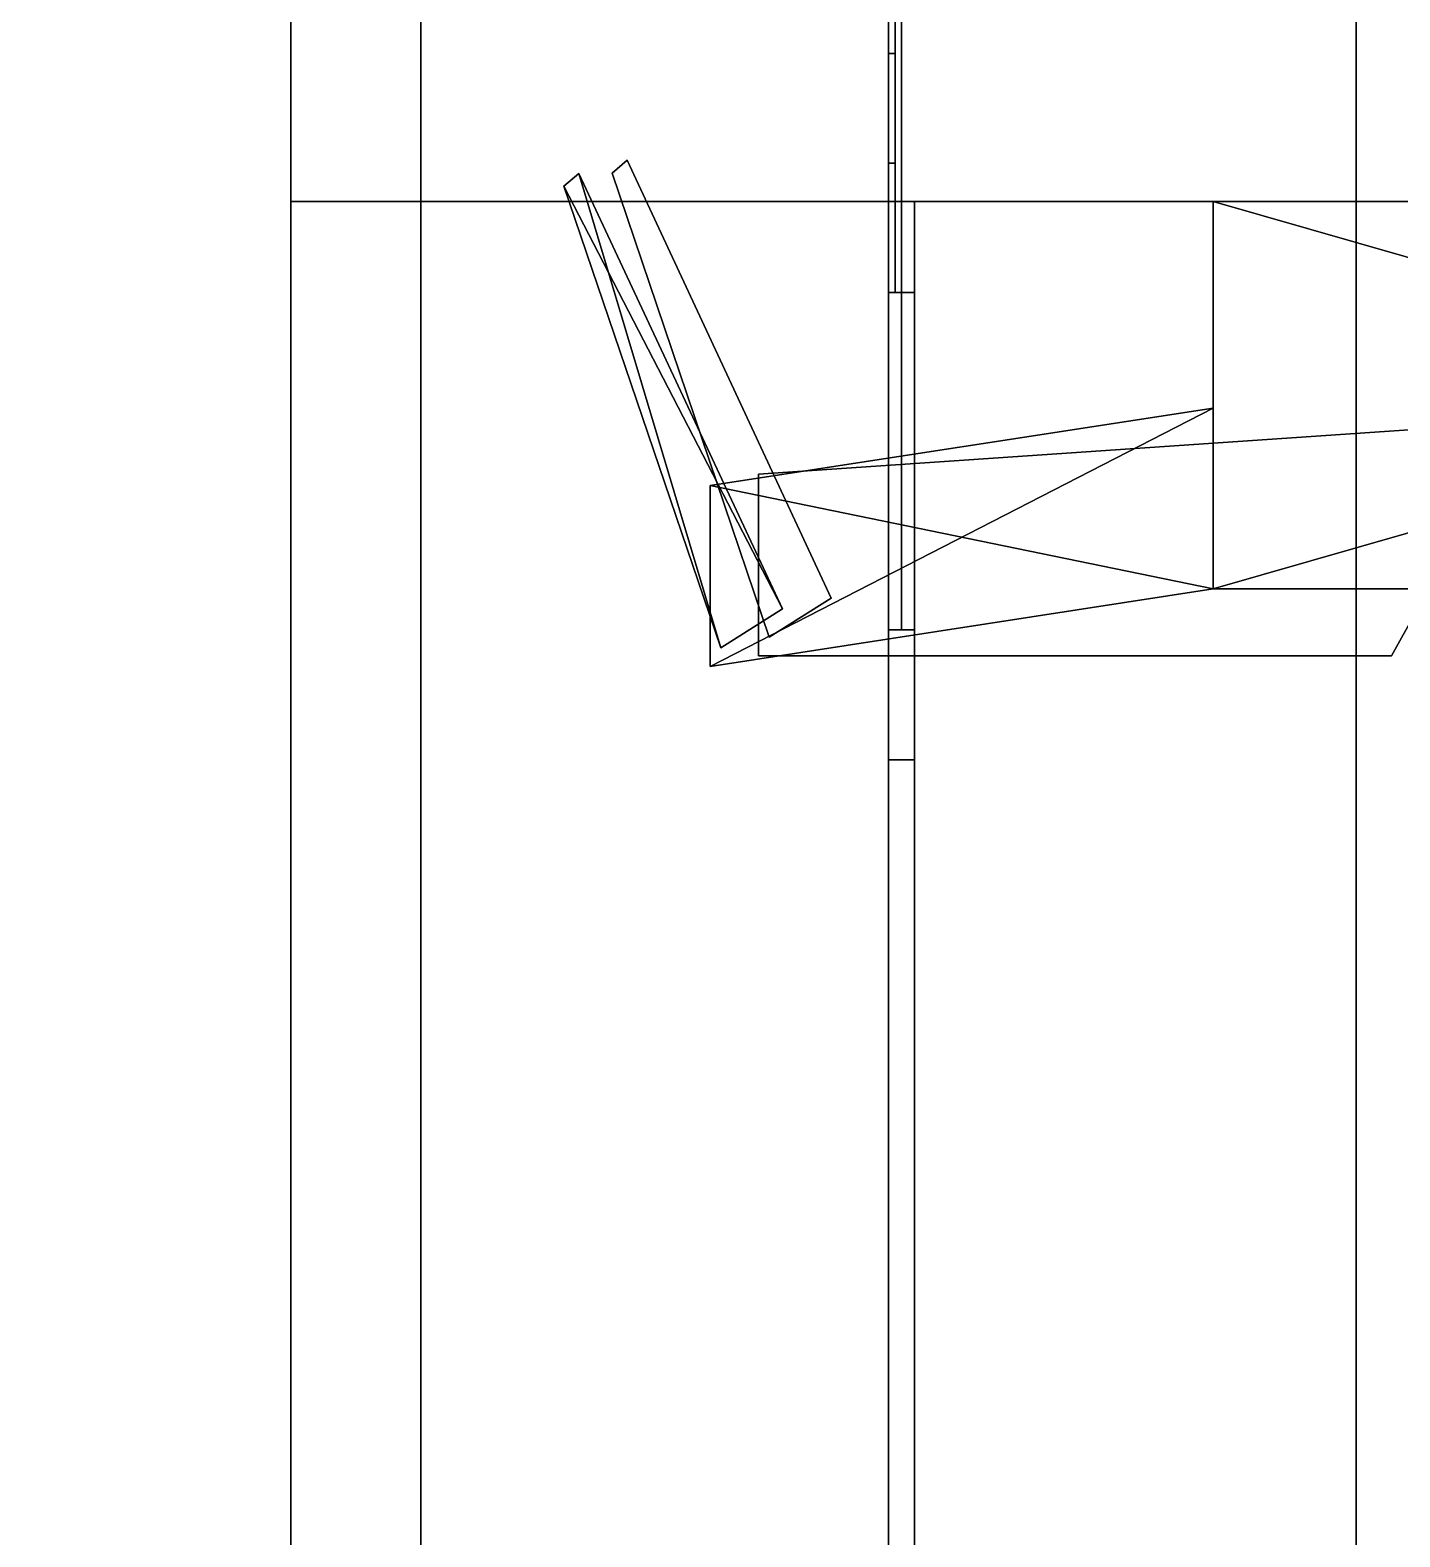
# Model space of a CAD drawing. Extents: x 0 to 4068, y -4475 to 0.
# Drawn here: x 3485 to 3537.7, y -3485.4 to -3427.4 of the extents above; entities that cross this region are included whole.
import ezdxf

# ---------------------------------------------------------------- set-up
doc = ezdxf.new("R2010")
doc.units = 0
for name, color, linetype in [('LAYER0', 7, 'CONTINUOUS'), ('LAYER100', 253, 'CONTINUOUS'), ('LAYER101', 28, 'CONTINUOUS'), ('LAYER102', 253, 'CONTINUOUS'), ('LAYER103', 253, 'CONTINUOUS'), ('LAYER104', 28, 'CONTINUOUS'), ('LAYER105', 253, 'CONTINUOUS'), ('LAYER106', 253, 'CONTINUOUS'), ('LAYER197', 7, 'CONTINUOUS'), ('LAYER199', 7, 'CONTINUOUS'), ('LAYER239', 7, 'CONTINUOUS'), ('LAYER257', 253, 'CONTINUOUS'), ('LAYER258', 28, 'CONTINUOUS'), ('LAYER259', 253, 'CONTINUOUS'), ('LAYER260', 253, 'CONTINUOUS'), ('LAYER261', 28, 'CONTINUOUS'), ('LAYER262', 253, 'CONTINUOUS'), ('LAYER263', 253, 'CONTINUOUS'), ('LAYER359', 253, 'CONTINUOUS'), ('LAYER411', 45, 'CONTINUOUS'), ('LAYER42', 7, 'CONTINUOUS'), ('LAYER44', 7, 'CONTINUOUS'), ('LAYER46', 7, 'CONTINUOUS'), ('LAYER824', 45, 'CONTINUOUS'), ('LAYER825', 45, 'CONTINUOUS')]:
    doc.layers.add(name, color=color, linetype=linetype)

msp = doc.modelspace()

# ---------------------------------------------------------------- linework, layer by layer
at = {"layer": 'LAYER0', "invisible_edges": 1}
for points in [[(4068, 0), (0, -4475), (0, 0), (4068, 0)], [(4068, -4475, 5), (0, 0, 5), (0, -4475, 5), (4068, -4475, 5)], [(0, 0, 5), (4068, -4475, 5), (4068, 0, 5), (0, 0, 5)], [(0, -4475), (4068, 0), (4068, -4475), (0, -4475)]]:
    msp.add_3dface(points, dxfattribs=at)
at = {"layer": 'LAYER100'}
for points in [[(3507.365, -3432.906, 1801.5), (3507.943, -3432.413, 1801.5), (3515.79, -3449.275, 1801.5), (3513.41, -3450.773, 1801.5)], [(3513.41, -3450.773, 1814.5), (3515.79, -3449.275, 1814.5), (3507.943, -3432.413, 1814.5), (3507.365, -3432.906, 1814.5)], [(3515.79, -3449.275, 1801.5), (3515.79, -3449.275, 1801.5), (3507.943, -3432.413, 1801.5), (3515.79, -3449.275, 1801.5)], [(3513.41, -3450.773, 1814.5), (3513.41, -3450.773, 1814.5), (3507.365, -3432.906, 1814.5), (3513.41, -3450.773, 1814.5)], [(3507.365, -3432.906, 1814.5), (3507.365, -3432.906, 1801.5), (3513.41, -3450.773, 1801.5), (3513.41, -3450.773, 1814.5)], [(3542.365, -3442.5, 1800.5), (3542.365, -3442.5, 1800.5), (3513, -3444.5, 1800.5), (3542.365, -3442.5, 1800.5)], [(3513, -3451.5, 1800.5), (3513, -3444.5, 1800.5), (3542.365, -3442.5, 1800.5), (3537.365, -3451.5, 1800.5)], [(3537.365, -3451.5, 1815.5), (3542.365, -3442.5, 1815.5), (3513, -3444.5, 1815.5), (3513, -3451.5, 1815.5)], [(3513, -3451.5, 1815.5), (3513, -3444.5, 1815.5), (3513, -3451.5, 1815.5)], [(3537.365, -3451.5, 1815.5), (3537.365, -3451.5, 1815.5), (3513, -3451.5, 1815.5), (3537.365, -3451.5, 1815.5)], [(3513, -3451.5, 1815.5), (3513, -3451.5, 1800.5), (3537.365, -3451.5, 1800.5), (3537.365, -3451.5, 1815.5)]]:
    msp.add_3dface(points, dxfattribs=at)
at = {"layer": 'LAYER101'}
for points, invisible_edges in [([(3518.25, -3428.307, 1798.808), (3518.25, -3425.489, 1803.025), (3518.25, -3426.5, 1802.5), (3518.25, -3430, 1802.5)], 10), ([(3518.25, -3425.489, 1812.975), (3518.25, -3428.307, 1817.192), (3518.25, -3430, 1813.5), (3518.25, -3426.5, 1813.5)], 10), ([(3518.5, -3426.5, 1813.5), (3518.5, -3426.5, 1802.5), (3518.5, -3433.5, 1802.5), (3518.5, -3433.29, 1813.317)], 4), ([(3518.25, -3432.525, 1795.99), (3518.25, -3428.307, 1798.808), (3518.25, -3430, 1802.5), (3518.25, -3433.5, 1802.5)], 10), ([(3518.25, -3428.307, 1817.192), (3518.25, -3432.525, 1820.01), (3518.25, -3433.5, 1813.5), (3518.25, -3430, 1813.5)], 10), ([(3518.25, -3437.5, 1795), (3518.25, -3432.525, 1795.99), (3518.25, -3433.5, 1802.5), (3518.25, -3437.5, 1799)], 2), ([(3518.25, -3432.525, 1820.01), (3518.25, -3437.5, 1821), (3518.25, -3437.5, 1817), (3518.25, -3433.5, 1813.5)], 8), ([(3518.5, -3433.29, 1813.317), (3518.5, -3433.5, 1802.5), (3518.5, -3437.5, 1799), (3518.5, -3437.5, 1817)], 5), ([(3518.5, -3437.5, 1817), (3518.5, -3437.5, 1799), (3518.5, -3450.5, 1799), (3518.5, -3450.5, 1817)], 1), ([(3519, -3455.5, 1787), (3519, -3450.5, 1799), (3519, -3437.5, 1799), (3519, -3437.5, 1787)], 1), ([(3519, -3455.5, 1829), (3519, -3450.5, 1817), (3519, -3437.5, 1817), (3519, -3437.5, 1829)], 1), ([(3519, -3455.5, 1829), (3519, -3455.5, 1787), (3519, -3450.5, 1799), (3519, -3450.5, 1817)], 10)]:
    msp.add_3dface(points, dxfattribs=dict(at, invisible_edges=invisible_edges))
for points in [[(3518, -3437.5, 1799), (3518, -3437.5, 1787), (3518, -3437.5, 1799)], [(3518, -3437.5, 1817), (3518, -3437.5, 1829), (3518, -3437.5, 1817)], [(3519, -3450.5, 1799), (3518, -3450.5, 1799), (3518, -3437.5, 1799), (3519, -3437.5, 1799)], [(3519, -3437.5, 1799), (3518, -3437.5, 1799), (3518, -3437.5, 1787), (3519, -3437.5, 1787)], [(3519, -3437.5, 1787), (3518, -3437.5, 1787), (3518, -3455.5, 1787), (3519, -3455.5, 1787)], [(3519, -3450.5, 1817), (3518, -3450.5, 1817), (3518, -3437.5, 1817), (3519, -3437.5, 1817)], [(3519, -3437.5, 1817), (3518, -3437.5, 1817), (3518, -3437.5, 1829), (3519, -3437.5, 1829)], [(3519, -3437.5, 1829), (3518, -3437.5, 1829), (3518, -3455.5, 1829), (3519, -3455.5, 1829)], [(3518, -3455.5, 1787), (3518, -3437.5, 1787), (3518, -3437.5, 1829), (3518, -3455.5, 1829)], [(3519, -3455.5, 1787), (3519, -3437.5, 1787), (3519, -3437.5, 1787), (3519, -3455.5, 1787)], [(3519, -3455.5, 1829), (3519, -3437.5, 1829), (3519, -3437.5, 1829), (3519, -3455.5, 1829)], [(3518, -3450.5, 1799), (3518, -3450.5, 1817), (3518, -3450.5, 1799)], [(3519, -3450.5, 1799), (3518, -3450.5, 1799), (3518, -3450.5, 1817), (3519, -3450.5, 1817)], [(3519, -3455.5, 1829), (3518, -3455.5, 1829), (3519, -3455.5, 1829)], [(3518, -3455.5, 1787), (3518, -3455.5, 1829), (3519, -3455.5, 1829), (3519, -3455.5, 1787)]]:
    msp.add_3dface(points, dxfattribs=at)
at = {"layer": 'LAYER102'}
for points in [[(3513.925, -3449.692, 1802.348), (3505.5, -3433.409, 1802.348), (3506.077, -3432.918, 1802.348), (3513.925, -3449.692, 1802.348)], [(3505.5, -3433.409, 1813.652), (3511.544, -3451.182, 1813.652), (3506.077, -3432.918, 1813.652), (3505.5, -3433.409, 1813.652)], [(3506.077, -3432.918, 1813.652), (3511.544, -3451.182, 1813.652), (3513.925, -3449.692, 1813.652), (3506.077, -3432.918, 1813.652)], [(3511.544, -3451.182, 1802.348), (3505.5, -3433.409, 1802.348), (3513.925, -3449.692, 1802.348), (3511.544, -3451.182, 1802.348)], [(3511.544, -3451.182, 1802.348), (3505.5, -3433.409, 1813.652), (3505.5, -3433.409, 1802.348), (3511.544, -3451.182, 1802.348)], [(3511.544, -3451.182, 1813.652), (3505.5, -3433.409, 1813.652), (3511.544, -3451.182, 1802.348), (3511.544, -3451.182, 1813.652)], [(3582.5, -3434, 1801.217), (3530.5, -3448.922, 1801.217), (3530.5, -3434, 1801.217), (3582.5, -3434, 1801.217)], [(3582.5, -3448.922, 1801.217), (3530.5, -3448.922, 1801.217), (3582.5, -3434, 1801.217), (3582.5, -3448.922, 1801.217)], [(3530.5, -3434, 1814.783), (3582.5, -3448.922, 1814.783), (3582.5, -3434, 1814.783), (3530.5, -3434, 1814.783)], [(3530.5, -3448.922, 1814.783), (3582.5, -3448.922, 1814.783), (3530.5, -3434, 1814.783), (3530.5, -3448.922, 1814.783)], [(3530.5, -3441.958, 1801.217), (3511.135, -3451.906, 1801.217), (3511.135, -3444.942, 1801.217), (3530.5, -3441.958, 1801.217)], [(3530.5, -3448.922, 1801.217), (3511.135, -3451.906, 1801.217), (3530.5, -3441.958, 1801.217), (3530.5, -3448.922, 1801.217)], [(3511.135, -3444.942, 1814.783), (3530.5, -3448.922, 1814.783), (3530.5, -3441.958, 1814.783), (3511.135, -3444.942, 1814.783)], [(3511.135, -3451.906, 1814.783), (3530.5, -3448.922, 1814.783), (3511.135, -3444.942, 1814.783), (3511.135, -3451.906, 1814.783)], [(3530.5, -3448.922, 1801.217), (3511.135, -3451.906, 1814.783), (3511.135, -3451.906, 1801.217), (3530.5, -3448.922, 1801.217)], [(3530.5, -3448.922, 1814.783), (3511.135, -3451.906, 1814.783), (3530.5, -3448.922, 1801.217), (3530.5, -3448.922, 1814.783)], [(3582.5, -3448.922, 1801.217), (3530.5, -3448.922, 1814.783), (3530.5, -3448.922, 1801.217), (3582.5, -3448.922, 1801.217)], [(3582.5, -3448.922, 1814.783), (3530.5, -3448.922, 1814.783), (3582.5, -3448.922, 1801.217), (3582.5, -3448.922, 1814.783)]]:
    msp.add_3dface(points, dxfattribs=at)
at = {"layer": 'LAYER103'}
for points in [[(3507.365, -3432.906, 2255.5), (3507.943, -3432.413, 2255.5), (3515.79, -3449.275, 2255.5), (3513.41, -3450.773, 2255.5)], [(3513.41, -3450.773, 2268.5), (3515.79, -3449.275, 2268.5), (3507.943, -3432.413, 2268.5), (3507.365, -3432.906, 2268.5)], [(3515.79, -3449.275, 2255.5), (3515.79, -3449.275, 2255.5), (3507.943, -3432.413, 2255.5), (3515.79, -3449.275, 2255.5)], [(3513.41, -3450.773, 2268.5), (3513.41, -3450.773, 2268.5), (3507.365, -3432.906, 2268.5), (3513.41, -3450.773, 2268.5)], [(3507.365, -3432.906, 2268.5), (3507.365, -3432.906, 2255.5), (3513.41, -3450.773, 2255.5), (3513.41, -3450.773, 2268.5)], [(3542.365, -3442.5, 2254.5), (3542.365, -3442.5, 2254.5), (3513, -3444.5, 2254.5), (3542.365, -3442.5, 2254.5)], [(3513, -3451.5, 2254.5), (3513, -3444.5, 2254.5), (3542.365, -3442.5, 2254.5), (3537.365, -3451.5, 2254.5)], [(3537.365, -3451.5, 2269.5), (3542.365, -3442.5, 2269.5), (3513, -3444.5, 2269.5), (3513, -3451.5, 2269.5)], [(3513, -3451.5, 2269.5), (3513, -3444.5, 2269.5), (3513, -3451.5, 2269.5)], [(3537.365, -3451.5, 2269.5), (3537.365, -3451.5, 2269.5), (3513, -3451.5, 2269.5), (3537.365, -3451.5, 2269.5)], [(3513, -3451.5, 2269.5), (3513, -3451.5, 2254.5), (3537.365, -3451.5, 2254.5), (3537.365, -3451.5, 2269.5)]]:
    msp.add_3dface(points, dxfattribs=at)
at = {"layer": 'LAYER104'}
for points, invisible_edges in [([(3518.25, -3428.307, 2252.808), (3518.25, -3425.489, 2257.025), (3518.25, -3426.5, 2256.5), (3518.25, -3430, 2256.5)], 10), ([(3518.25, -3425.489, 2266.975), (3518.25, -3428.307, 2271.192), (3518.25, -3430, 2267.5), (3518.25, -3426.5, 2267.5)], 10), ([(3518.5, -3426.5, 2267.5), (3518.5, -3426.5, 2256.5), (3518.5, -3433.5, 2256.5), (3518.5, -3433.29, 2267.317)], 4), ([(3518.25, -3432.525, 2249.99), (3518.25, -3428.307, 2252.808), (3518.25, -3430, 2256.5), (3518.25, -3433.5, 2256.5)], 10), ([(3518.25, -3428.307, 2271.192), (3518.25, -3432.525, 2274.01), (3518.25, -3433.5, 2267.5), (3518.25, -3430, 2267.5)], 10), ([(3518.25, -3437.5, 2249), (3518.25, -3432.525, 2249.99), (3518.25, -3433.5, 2256.5), (3518.25, -3437.5, 2253)], 2), ([(3518.25, -3432.525, 2274.01), (3518.25, -3437.5, 2275), (3518.25, -3437.5, 2271), (3518.25, -3433.5, 2267.5)], 8), ([(3518.5, -3433.29, 2267.317), (3518.5, -3433.5, 2256.5), (3518.5, -3437.5, 2253), (3518.5, -3437.5, 2271)], 5), ([(3518.5, -3437.5, 2271), (3518.5, -3437.5, 2253), (3518.5, -3450.5, 2253), (3518.5, -3450.5, 2271)], 1), ([(3519, -3455.5, 2241), (3519, -3450.5, 2253), (3519, -3437.5, 2253), (3519, -3437.5, 2241)], 1), ([(3519, -3455.5, 2283), (3519, -3450.5, 2271), (3519, -3437.5, 2271), (3519, -3437.5, 2283)], 1), ([(3519, -3455.5, 2283), (3519, -3455.5, 2241), (3519, -3450.5, 2253), (3519, -3450.5, 2271)], 10)]:
    msp.add_3dface(points, dxfattribs=dict(at, invisible_edges=invisible_edges))
for points in [[(3518, -3437.5, 2253), (3518, -3437.5, 2241), (3518, -3437.5, 2253)], [(3518, -3437.5, 2271), (3518, -3437.5, 2283), (3518, -3437.5, 2271)], [(3519, -3450.5, 2253), (3518, -3450.5, 2253), (3518, -3437.5, 2253), (3519, -3437.5, 2253)], [(3519, -3437.5, 2253), (3518, -3437.5, 2253), (3518, -3437.5, 2241), (3519, -3437.5, 2241)], [(3519, -3437.5, 2241), (3518, -3437.5, 2241), (3518, -3455.5, 2241), (3519, -3455.5, 2241)], [(3519, -3450.5, 2271), (3518, -3450.5, 2271), (3518, -3437.5, 2271), (3519, -3437.5, 2271)], [(3519, -3437.5, 2271), (3518, -3437.5, 2271), (3518, -3437.5, 2283), (3519, -3437.5, 2283)], [(3519, -3437.5, 2283), (3518, -3437.5, 2283), (3518, -3455.5, 2283), (3519, -3455.5, 2283)], [(3518, -3455.5, 2241), (3518, -3437.5, 2241), (3518, -3437.5, 2283), (3518, -3455.5, 2283)], [(3519, -3455.5, 2241), (3519, -3437.5, 2241), (3519, -3437.5, 2241), (3519, -3455.5, 2241)], [(3519, -3455.5, 2283), (3519, -3437.5, 2283), (3519, -3437.5, 2283), (3519, -3455.5, 2283)], [(3518, -3450.5, 2253), (3518, -3450.5, 2271), (3518, -3450.5, 2253)], [(3519, -3450.5, 2253), (3518, -3450.5, 2253), (3518, -3450.5, 2271), (3519, -3450.5, 2271)], [(3519, -3455.5, 2283), (3518, -3455.5, 2283), (3519, -3455.5, 2283)], [(3518, -3455.5, 2241), (3518, -3455.5, 2283), (3519, -3455.5, 2283), (3519, -3455.5, 2241)]]:
    msp.add_3dface(points, dxfattribs=at)
at = {"layer": 'LAYER105'}
for points in [[(3513.925, -3449.692, 2256.348), (3505.5, -3433.409, 2256.348), (3506.077, -3432.918, 2256.348), (3513.925, -3449.692, 2256.348)], [(3505.5, -3433.409, 2267.652), (3511.544, -3451.182, 2267.652), (3506.077, -3432.918, 2267.652), (3505.5, -3433.409, 2267.652)], [(3506.077, -3432.918, 2267.652), (3511.544, -3451.182, 2267.652), (3513.925, -3449.692, 2267.652), (3506.077, -3432.918, 2267.652)], [(3511.544, -3451.182, 2256.348), (3505.5, -3433.409, 2256.348), (3513.925, -3449.692, 2256.348), (3511.544, -3451.182, 2256.348)], [(3511.544, -3451.182, 2256.348), (3505.5, -3433.409, 2267.652), (3505.5, -3433.409, 2256.348), (3511.544, -3451.182, 2256.348)], [(3511.544, -3451.182, 2267.652), (3505.5, -3433.409, 2267.652), (3511.544, -3451.182, 2256.348), (3511.544, -3451.182, 2267.652)], [(3582.5, -3434, 2255.217), (3530.5, -3448.922, 2255.217), (3530.5, -3434, 2255.217), (3582.5, -3434, 2255.217)], [(3582.5, -3448.922, 2255.217), (3530.5, -3448.922, 2255.217), (3582.5, -3434, 2255.217), (3582.5, -3448.922, 2255.217)], [(3530.5, -3434, 2268.783), (3582.5, -3448.922, 2268.783), (3582.5, -3434, 2268.783), (3530.5, -3434, 2268.783)], [(3530.5, -3448.922, 2268.783), (3582.5, -3448.922, 2268.783), (3530.5, -3434, 2268.783), (3530.5, -3448.922, 2268.783)], [(3530.5, -3441.958, 2255.217), (3511.135, -3451.906, 2255.217), (3511.135, -3444.942, 2255.217), (3530.5, -3441.958, 2255.217)], [(3530.5, -3448.922, 2255.217), (3511.135, -3451.906, 2255.217), (3530.5, -3441.958, 2255.217), (3530.5, -3448.922, 2255.217)], [(3511.135, -3444.942, 2268.783), (3530.5, -3448.922, 2268.783), (3530.5, -3441.958, 2268.783), (3511.135, -3444.942, 2268.783)], [(3511.135, -3451.906, 2268.783), (3530.5, -3448.922, 2268.783), (3511.135, -3444.942, 2268.783), (3511.135, -3451.906, 2268.783)], [(3530.5, -3448.922, 2255.217), (3511.135, -3451.906, 2268.783), (3511.135, -3451.906, 2255.217), (3530.5, -3448.922, 2255.217)], [(3530.5, -3448.922, 2268.783), (3511.135, -3451.906, 2268.783), (3530.5, -3448.922, 2255.217), (3530.5, -3448.922, 2268.783)], [(3582.5, -3448.922, 2255.217), (3530.5, -3448.922, 2268.783), (3530.5, -3448.922, 2255.217), (3582.5, -3448.922, 2255.217)], [(3582.5, -3448.922, 2268.783), (3530.5, -3448.922, 2268.783), (3582.5, -3448.922, 2255.217), (3582.5, -3448.922, 2268.783)]]:
    msp.add_3dface(points, dxfattribs=at)
at = {"layer": 'LAYER106', "invisible_edges": 1}
for points in [[(3518, -3923, 1708), (3500, -3418, 1708), (3518, -3418, 1708), (3518, -3923, 1708)], [(3500, -3418, 1708), (3518, -3923, 1708), (3500, -3923, 1708), (3500, -3418, 1708)], [(3500, -3923, 2362), (3518, -3418, 2362), (3500, -3418, 2362), (3500, -3923, 2362)], [(3518, -3418, 2362), (3500, -3923, 2362), (3518, -3923, 2362), (3518, -3418, 2362)], [(3500, -3418, 1708), (3500, -3923, 2362), (3500, -3418, 2362), (3500, -3418, 1708)], [(3500, -3923, 2362), (3500, -3418, 1708), (3500, -3923, 1708), (3500, -3923, 2362)], [(3518, -3923, 1708), (3518, -3418, 2362), (3518, -3923, 2362), (3518, -3923, 1708)], [(3518, -3418, 2362), (3518, -3923, 1708), (3518, -3418, 1708), (3518, -3418, 2362)]]:
    msp.add_3dface(points, dxfattribs=at)
at = {"layer": 'LAYER197', "invisible_edges": 1}
for points in [[(3518, -3434, 174), (3918, -4325, 174), (3918, -3434, 174), (3518, -3434, 174)], [(3918, -4325, 174), (3518, -3434, 174), (3518, -4325, 174), (3918, -4325, 174)], [(3518, -3434, 174), (3518, -4325, 156), (3518, -4325, 174), (3518, -3434, 174)], [(3518, -4325, 156), (3518, -3434, 174), (3518, -3434, 156), (3518, -4325, 156)], [(3918, -3434, 156), (3518, -3434, 174), (3918, -3434, 174), (3918, -3434, 156)], [(3518, -3434, 174), (3918, -3434, 156), (3518, -3434, 156), (3518, -3434, 174)], [(3518, -4325, 156), (3918, -3434, 156), (3918, -4325, 156), (3518, -4325, 156)], [(3918, -3434, 156), (3518, -4325, 156), (3518, -3434, 156), (3918, -3434, 156)]]:
    msp.add_3dface(points, dxfattribs=at)
at = {"layer": 'LAYER199', "invisible_edges": 1}
for points in [[(3918, -3416, 155), (3518, -3434, 155), (3518, -3416, 155), (3918, -3416, 155)], [(3518, -3434, 155), (3918, -3416, 155), (3918, -3434, 155), (3518, -3434, 155)], [(3518, -3416, 880), (3518, -3434, 155), (3518, -3434, 880), (3518, -3416, 880)], [(3518, -3434, 155), (3518, -3416, 880), (3518, -3416, 155), (3518, -3434, 155)], [(3918, -3434, 880), (3518, -3416, 880), (3518, -3434, 880), (3918, -3434, 880)], [(3518, -3416, 880), (3918, -3434, 880), (3918, -3416, 880), (3518, -3416, 880)], [(3918, -3434, 880), (3518, -3434, 155), (3918, -3434, 155), (3918, -3434, 880)], [(3518, -3434, 155), (3918, -3434, 880), (3518, -3434, 880), (3518, -3434, 155)]]:
    msp.add_3dface(points, dxfattribs=at)
at = {"layer": 'LAYER239', "invisible_edges": 1}
for points in [[(3599, -4307, 861.5), (3519, -3434, 861.5), (3599, -3434, 861.5), (3599, -4307, 861.5)], [(3519, -3434, 861.5), (3599, -4307, 861.5), (3519, -4307, 861.5), (3519, -3434, 861.5)], [(3599, -3434, 879.5), (3519, -3434, 861.5), (3519, -3434, 879.5), (3599, -3434, 879.5)], [(3519, -3434, 861.5), (3599, -3434, 879.5), (3599, -3434, 861.5), (3519, -3434, 861.5)], [(3519, -4307, 879.5), (3519, -3434, 861.5), (3519, -4307, 861.5), (3519, -4307, 879.5)], [(3519, -3434, 861.5), (3519, -4307, 879.5), (3519, -3434, 879.5), (3519, -3434, 861.5)], [(3519, -4307, 879.5), (3599, -3434, 879.5), (3519, -3434, 879.5), (3519, -4307, 879.5)], [(3599, -3434, 879.5), (3519, -4307, 879.5), (3599, -4307, 879.5), (3599, -3434, 879.5)]]:
    msp.add_3dface(points, dxfattribs=at)
at = {"layer": 'LAYER257'}
for points in [[(3507.365, -3432.906, 251.5), (3507.943, -3432.413, 251.5), (3515.79, -3449.274, 251.5), (3513.41, -3450.772, 251.5)], [(3513.41, -3450.772, 264.5), (3515.79, -3449.274, 264.5), (3507.943, -3432.413, 264.5), (3507.365, -3432.906, 264.5)], [(3515.79, -3449.274, 251.5), (3515.79, -3449.274, 251.5), (3507.943, -3432.413, 251.5), (3515.79, -3449.274, 251.5)], [(3513.41, -3450.772, 264.5), (3513.41, -3450.772, 264.5), (3507.365, -3432.906, 264.5), (3513.41, -3450.772, 264.5)], [(3507.365, -3432.906, 264.5), (3507.365, -3432.906, 251.5), (3513.41, -3450.772, 251.5), (3513.41, -3450.772, 264.5)], [(3542.365, -3442.5, 250.5), (3542.365, -3442.5, 250.5), (3513, -3444.5, 250.5), (3542.365, -3442.5, 250.5)], [(3513, -3451.5, 250.5), (3513, -3444.5, 250.5), (3542.365, -3442.5, 250.5), (3537.365, -3451.5, 250.5)], [(3537.365, -3451.5, 265.5), (3542.365, -3442.5, 265.5), (3513, -3444.5, 265.5), (3513, -3451.5, 265.5)], [(3513, -3451.5, 265.5), (3513, -3444.5, 265.5), (3513, -3451.5, 265.5)], [(3537.365, -3451.5, 265.5), (3537.365, -3451.5, 265.5), (3513, -3451.5, 265.5), (3537.365, -3451.5, 265.5)], [(3513, -3451.5, 265.5), (3513, -3451.5, 250.5), (3537.365, -3451.5, 250.5), (3537.365, -3451.5, 265.5)]]:
    msp.add_3dface(points, dxfattribs=at)
at = {"layer": 'LAYER258'}
for points, invisible_edges in [([(3518.25, -3428.308, 248.808), (3518.25, -3425.49, 253.025), (3518.25, -3426.5, 252.5), (3518.25, -3430, 252.5)], 10), ([(3518.25, -3425.49, 262.975), (3518.25, -3428.308, 267.192), (3518.25, -3430, 263.5), (3518.25, -3426.5, 263.5)], 10), ([(3518.5, -3426.5, 263.5), (3518.5, -3426.5, 252.5), (3518.5, -3433.5, 252.5), (3518.5, -3433.291, 263.317)], 4), ([(3518.25, -3432.525, 245.99), (3518.25, -3428.308, 248.808), (3518.25, -3430, 252.5), (3518.25, -3433.5, 252.5)], 10), ([(3518.25, -3428.308, 267.192), (3518.25, -3432.525, 270.01), (3518.25, -3433.5, 263.5), (3518.25, -3430, 263.5)], 10), ([(3518.25, -3437.5, 245), (3518.25, -3432.525, 245.99), (3518.25, -3433.5, 252.5), (3518.25, -3437.5, 249)], 2), ([(3518.25, -3432.525, 270.01), (3518.25, -3437.5, 271), (3518.25, -3437.5, 267), (3518.25, -3433.5, 263.5)], 8), ([(3518.5, -3433.291, 263.317), (3518.5, -3433.5, 252.5), (3518.5, -3437.5, 249), (3518.5, -3437.5, 267)], 5), ([(3518.5, -3437.5, 267), (3518.5, -3437.5, 249), (3518.5, -3450.5, 249), (3518.5, -3450.5, 267)], 1), ([(3519, -3455.5, 237), (3519, -3450.5, 249), (3519, -3437.5, 249), (3519, -3437.5, 237)], 1), ([(3519, -3455.5, 279), (3519, -3450.5, 267), (3519, -3437.5, 267), (3519, -3437.5, 279)], 1), ([(3519, -3455.5, 279), (3519, -3455.5, 237), (3519, -3450.5, 249), (3519, -3450.5, 267)], 10)]:
    msp.add_3dface(points, dxfattribs=dict(at, invisible_edges=invisible_edges))
for points in [[(3518, -3437.5, 249), (3518, -3437.5, 237), (3518, -3437.5, 249)], [(3518, -3437.5, 267), (3518, -3437.5, 279), (3518, -3437.5, 267)], [(3519, -3450.5, 249), (3518, -3450.5, 249), (3518, -3437.5, 249), (3519, -3437.5, 249)], [(3519, -3437.5, 249), (3518, -3437.5, 249), (3518, -3437.5, 237), (3519, -3437.5, 237)], [(3519, -3437.5, 237), (3518, -3437.5, 237), (3518, -3455.5, 237), (3519, -3455.5, 237)], [(3519, -3450.5, 267), (3518, -3450.5, 267), (3518, -3437.5, 267), (3519, -3437.5, 267)], [(3519, -3437.5, 267), (3518, -3437.5, 267), (3518, -3437.5, 279), (3519, -3437.5, 279)], [(3519, -3437.5, 279), (3518, -3437.5, 279), (3518, -3455.5, 279), (3519, -3455.5, 279)], [(3518, -3455.5, 237), (3518, -3437.5, 237), (3518, -3437.5, 279), (3518, -3455.5, 279)], [(3519, -3455.5, 237), (3519, -3437.5, 237), (3519, -3437.5, 237), (3519, -3455.5, 237)], [(3519, -3455.5, 279), (3519, -3437.5, 279), (3519, -3437.5, 279), (3519, -3455.5, 279)], [(3518, -3450.5, 249), (3518, -3450.5, 267), (3518, -3450.5, 249)], [(3519, -3450.5, 249), (3518, -3450.5, 249), (3518, -3450.5, 267), (3519, -3450.5, 267)], [(3519, -3455.5, 279), (3518, -3455.5, 279), (3519, -3455.5, 279)], [(3518, -3455.5, 237), (3518, -3455.5, 279), (3519, -3455.5, 279), (3519, -3455.5, 237)]]:
    msp.add_3dface(points, dxfattribs=at)
at = {"layer": 'LAYER259'}
for points in [[(3513.925, -3449.692, 252.348), (3505.5, -3433.409, 252.348), (3506.077, -3432.918, 252.348), (3513.925, -3449.692, 252.348)], [(3505.5, -3433.409, 263.652), (3511.544, -3451.182, 263.652), (3506.077, -3432.918, 263.652), (3505.5, -3433.409, 263.652)], [(3506.077, -3432.918, 263.652), (3511.544, -3451.182, 263.652), (3513.925, -3449.692, 263.652), (3506.077, -3432.918, 263.652)], [(3511.544, -3451.182, 252.348), (3505.5, -3433.409, 252.348), (3513.925, -3449.692, 252.348), (3511.544, -3451.182, 252.348)], [(3511.544, -3451.182, 252.348), (3505.5, -3433.409, 263.652), (3505.5, -3433.409, 252.348), (3511.544, -3451.182, 252.348)], [(3511.544, -3451.182, 263.652), (3505.5, -3433.409, 263.652), (3511.544, -3451.182, 252.348), (3511.544, -3451.182, 263.652)], [(3582.5, -3434, 251.217), (3530.5, -3448.921, 251.217), (3530.5, -3434, 251.217), (3582.5, -3434, 251.217)], [(3582.5, -3448.921, 251.217), (3530.5, -3448.921, 251.217), (3582.5, -3434, 251.217), (3582.5, -3448.921, 251.217)], [(3530.5, -3434, 264.783), (3582.5, -3448.921, 264.783), (3582.5, -3434, 264.783), (3530.5, -3434, 264.783)], [(3530.5, -3448.921, 264.783), (3582.5, -3448.921, 264.783), (3530.5, -3434, 264.783), (3530.5, -3448.921, 264.783)], [(3530.5, -3441.958, 251.217), (3511.135, -3451.906, 251.217), (3511.135, -3444.942, 251.217), (3530.5, -3441.958, 251.217)], [(3530.5, -3448.921, 251.217), (3511.135, -3451.906, 251.217), (3530.5, -3441.958, 251.217), (3530.5, -3448.921, 251.217)], [(3511.135, -3444.942, 264.783), (3530.5, -3448.921, 264.783), (3530.5, -3441.958, 264.783), (3511.135, -3444.942, 264.783)], [(3511.135, -3451.906, 264.783), (3530.5, -3448.921, 264.783), (3511.135, -3444.942, 264.783), (3511.135, -3451.906, 264.783)], [(3530.5, -3448.921, 251.217), (3511.135, -3451.906, 264.783), (3511.135, -3451.906, 251.217), (3530.5, -3448.921, 251.217)], [(3530.5, -3448.921, 264.783), (3511.135, -3451.906, 264.783), (3530.5, -3448.921, 251.217), (3530.5, -3448.921, 264.783)], [(3582.5, -3448.921, 251.217), (3530.5, -3448.921, 264.783), (3530.5, -3448.921, 251.217), (3582.5, -3448.921, 251.217)], [(3582.5, -3448.921, 264.783), (3530.5, -3448.921, 264.783), (3582.5, -3448.921, 251.217), (3582.5, -3448.921, 264.783)]]:
    msp.add_3dface(points, dxfattribs=at)
at = {"layer": 'LAYER260'}
for points in [[(3507.365, -3432.906, 770.5), (3507.943, -3432.413, 770.5), (3515.79, -3449.274, 770.5), (3513.41, -3450.772, 770.5)], [(3513.41, -3450.772, 783.5), (3515.79, -3449.274, 783.5), (3507.943, -3432.413, 783.5), (3507.365, -3432.906, 783.5)], [(3515.79, -3449.274, 770.5), (3515.79, -3449.274, 770.5), (3507.943, -3432.413, 770.5), (3515.79, -3449.274, 770.5)], [(3513.41, -3450.772, 783.5), (3513.41, -3450.772, 783.5), (3507.365, -3432.906, 783.5), (3513.41, -3450.772, 783.5)], [(3507.365, -3432.906, 783.5), (3507.365, -3432.906, 770.5), (3513.41, -3450.772, 770.5), (3513.41, -3450.772, 783.5)], [(3542.365, -3442.5, 769.5), (3542.365, -3442.5, 769.5), (3513, -3444.5, 769.5), (3542.365, -3442.5, 769.5)], [(3513, -3451.5, 769.5), (3513, -3444.5, 769.5), (3542.365, -3442.5, 769.5), (3537.365, -3451.5, 769.5)], [(3537.365, -3451.5, 784.5), (3542.365, -3442.5, 784.5), (3513, -3444.5, 784.5), (3513, -3451.5, 784.5)], [(3513, -3451.5, 784.5), (3513, -3444.5, 784.5), (3513, -3451.5, 784.5)], [(3537.365, -3451.5, 784.5), (3537.365, -3451.5, 784.5), (3513, -3451.5, 784.5), (3537.365, -3451.5, 784.5)], [(3513, -3451.5, 784.5), (3513, -3451.5, 769.5), (3537.365, -3451.5, 769.5), (3537.365, -3451.5, 784.5)]]:
    msp.add_3dface(points, dxfattribs=at)
at = {"layer": 'LAYER261'}
for points, invisible_edges in [([(3518.25, -3428.308, 767.808), (3518.25, -3425.49, 772.025), (3518.25, -3426.5, 771.5), (3518.25, -3430, 771.5)], 10), ([(3518.25, -3425.49, 781.975), (3518.25, -3428.308, 786.192), (3518.25, -3430, 782.5), (3518.25, -3426.5, 782.5)], 10), ([(3518.5, -3426.5, 782.5), (3518.5, -3426.5, 771.5), (3518.5, -3433.5, 771.5), (3518.5, -3433.291, 782.317)], 4), ([(3518.25, -3432.525, 764.99), (3518.25, -3428.308, 767.808), (3518.25, -3430, 771.5), (3518.25, -3433.5, 771.5)], 10), ([(3518.25, -3428.308, 786.192), (3518.25, -3432.525, 789.01), (3518.25, -3433.5, 782.5), (3518.25, -3430, 782.5)], 10), ([(3518.25, -3437.5, 764), (3518.25, -3432.525, 764.99), (3518.25, -3433.5, 771.5), (3518.25, -3437.5, 768)], 2), ([(3518.25, -3432.525, 789.01), (3518.25, -3437.5, 790), (3518.25, -3437.5, 786), (3518.25, -3433.5, 782.5)], 8), ([(3518.5, -3433.291, 782.317), (3518.5, -3433.5, 771.5), (3518.5, -3437.5, 768), (3518.5, -3437.5, 786)], 5), ([(3518.5, -3437.5, 786), (3518.5, -3437.5, 768), (3518.5, -3450.5, 768), (3518.5, -3450.5, 786)], 1), ([(3519, -3455.5, 756), (3519, -3450.5, 768), (3519, -3437.5, 768), (3519, -3437.5, 756)], 1), ([(3519, -3455.5, 798), (3519, -3450.5, 786), (3519, -3437.5, 786), (3519, -3437.5, 798)], 1), ([(3519, -3455.5, 798), (3519, -3455.5, 756), (3519, -3450.5, 768), (3519, -3450.5, 786)], 10)]:
    msp.add_3dface(points, dxfattribs=dict(at, invisible_edges=invisible_edges))
for points in [[(3518, -3437.5, 768), (3518, -3437.5, 756), (3518, -3437.5, 768)], [(3518, -3437.5, 786), (3518, -3437.5, 798), (3518, -3437.5, 786)], [(3519, -3450.5, 768), (3518, -3450.5, 768), (3518, -3437.5, 768), (3519, -3437.5, 768)], [(3519, -3437.5, 768), (3518, -3437.5, 768), (3518, -3437.5, 756), (3519, -3437.5, 756)], [(3519, -3437.5, 756), (3518, -3437.5, 756), (3518, -3455.5, 756), (3519, -3455.5, 756)], [(3519, -3450.5, 786), (3518, -3450.5, 786), (3518, -3437.5, 786), (3519, -3437.5, 786)], [(3519, -3437.5, 786), (3518, -3437.5, 786), (3518, -3437.5, 798), (3519, -3437.5, 798)], [(3519, -3437.5, 798), (3518, -3437.5, 798), (3518, -3455.5, 798), (3519, -3455.5, 798)], [(3518, -3455.5, 756), (3518, -3437.5, 756), (3518, -3437.5, 798), (3518, -3455.5, 798)], [(3519, -3455.5, 756), (3519, -3437.5, 756), (3519, -3437.5, 756), (3519, -3455.5, 756)], [(3519, -3455.5, 798), (3519, -3437.5, 798), (3519, -3437.5, 798), (3519, -3455.5, 798)], [(3518, -3450.5, 768), (3518, -3450.5, 786), (3518, -3450.5, 768)], [(3519, -3450.5, 768), (3518, -3450.5, 768), (3518, -3450.5, 786), (3519, -3450.5, 786)], [(3519, -3455.5, 798), (3518, -3455.5, 798), (3519, -3455.5, 798)], [(3518, -3455.5, 756), (3518, -3455.5, 798), (3519, -3455.5, 798), (3519, -3455.5, 756)]]:
    msp.add_3dface(points, dxfattribs=at)
at = {"layer": 'LAYER262'}
for points in [[(3513.925, -3449.692, 771.348), (3505.5, -3433.409, 771.348), (3506.077, -3432.918, 771.348), (3513.925, -3449.692, 771.348)], [(3505.5, -3433.409, 782.652), (3511.544, -3451.182, 782.652), (3506.077, -3432.918, 782.652), (3505.5, -3433.409, 782.652)], [(3506.077, -3432.918, 782.652), (3511.544, -3451.182, 782.652), (3513.925, -3449.692, 782.652), (3506.077, -3432.918, 782.652)], [(3511.544, -3451.182, 771.348), (3505.5, -3433.409, 771.348), (3513.925, -3449.692, 771.348), (3511.544, -3451.182, 771.348)], [(3511.544, -3451.182, 771.348), (3505.5, -3433.409, 782.652), (3505.5, -3433.409, 771.348), (3511.544, -3451.182, 771.348)], [(3511.544, -3451.182, 782.652), (3505.5, -3433.409, 782.652), (3511.544, -3451.182, 771.348), (3511.544, -3451.182, 782.652)], [(3582.5, -3434, 770.217), (3530.5, -3448.921, 770.217), (3530.5, -3434, 770.217), (3582.5, -3434, 770.217)], [(3582.5, -3448.921, 770.217), (3530.5, -3448.921, 770.217), (3582.5, -3434, 770.217), (3582.5, -3448.921, 770.217)], [(3530.5, -3434, 783.783), (3582.5, -3448.921, 783.783), (3582.5, -3434, 783.783), (3530.5, -3434, 783.783)], [(3530.5, -3448.921, 783.783), (3582.5, -3448.921, 783.783), (3530.5, -3434, 783.783), (3530.5, -3448.921, 783.783)], [(3530.5, -3441.958, 770.217), (3511.135, -3451.906, 770.217), (3511.135, -3444.942, 770.217), (3530.5, -3441.958, 770.217)], [(3530.5, -3448.921, 770.217), (3511.135, -3451.906, 770.217), (3530.5, -3441.958, 770.217), (3530.5, -3448.921, 770.217)], [(3511.135, -3444.942, 783.783), (3530.5, -3448.921, 783.783), (3530.5, -3441.958, 783.783), (3511.135, -3444.942, 783.783)], [(3511.135, -3451.906, 783.783), (3530.5, -3448.921, 783.783), (3511.135, -3444.942, 783.783), (3511.135, -3451.906, 783.783)], [(3530.5, -3448.921, 770.217), (3511.135, -3451.906, 783.783), (3511.135, -3451.906, 770.217), (3530.5, -3448.921, 770.217)], [(3530.5, -3448.921, 783.783), (3511.135, -3451.906, 783.783), (3530.5, -3448.921, 770.217), (3530.5, -3448.921, 783.783)], [(3582.5, -3448.921, 770.217), (3530.5, -3448.921, 783.783), (3530.5, -3448.921, 770.217), (3582.5, -3448.921, 770.217)], [(3582.5, -3448.921, 783.783), (3530.5, -3448.921, 783.783), (3582.5, -3448.921, 770.217), (3582.5, -3448.921, 783.783)]]:
    msp.add_3dface(points, dxfattribs=at)
at = {"layer": 'LAYER263', "invisible_edges": 1}
for points in [[(3518, -3923, 158), (3500, -3418, 158), (3518, -3418, 158), (3518, -3923, 158)], [(3500, -3418, 158), (3518, -3923, 158), (3500, -3923, 158), (3500, -3418, 158)], [(3500, -3923, 877), (3518, -3418, 877), (3500, -3418, 877), (3500, -3923, 877)], [(3518, -3418, 877), (3500, -3923, 877), (3518, -3923, 877), (3518, -3418, 877)], [(3500, -3418, 158), (3500, -3923, 877), (3500, -3418, 877), (3500, -3418, 158)], [(3500, -3923, 877), (3500, -3418, 158), (3500, -3923, 158), (3500, -3923, 877)], [(3518, -3923, 158), (3518, -3418, 877), (3518, -3923, 877), (3518, -3923, 158)], [(3518, -3418, 877), (3518, -3923, 158), (3518, -3418, 158), (3518, -3418, 877)]]:
    msp.add_3dface(points, dxfattribs=at)
at = {"layer": 'LAYER359', "invisible_edges": 1}
for points in [[(3518, -3925, 2365), (3536, -2861, 2365), (3536, -3925, 2365), (3518, -3925, 2365)], [(3536, -2861, 2365), (3518, -3925, 2365), (3518, -2861, 2365), (3536, -2861, 2365)], [(3518, -2861, 2425), (3536, -3925, 2425), (3536, -2861, 2425), (3518, -2861, 2425)], [(3536, -3925, 2425), (3518, -2861, 2425), (3518, -3925, 2425), (3536, -3925, 2425)], [(3518, -3925, 2365), (3518, -2861, 2425), (3518, -2861, 2365), (3518, -3925, 2365)], [(3518, -2861, 2425), (3518, -3925, 2365), (3518, -3925, 2425), (3518, -2861, 2425)], [(3536, -3925, 2425), (3536, -2861, 2365), (3536, -2861, 2425), (3536, -3925, 2425)], [(3536, -2861, 2365), (3536, -3925, 2425), (3536, -3925, 2365), (3536, -2861, 2365)]]:
    msp.add_3dface(points, dxfattribs=at)
at = {"layer": 'LAYER411', "invisible_edges": 1}
for points in [[(3495, -4325, 1705), (3918, -3416, 1705), (3495, -3416, 1705), (3495, -4325, 1705)], [(3918, -3416, 1705), (3495, -4325, 1705), (3918, -4325, 1705), (3918, -3416, 1705)], [(3495, -3416, 1687), (3495, -4325, 1705), (3495, -3416, 1705), (3495, -3416, 1687)], [(3495, -4325, 1705), (3495, -3416, 1687), (3495, -4325, 1687), (3495, -4325, 1705)], [(3918, -4325, 1687), (3495, -3416, 1687), (3918, -3416, 1687), (3918, -4325, 1687)], [(3495, -3416, 1687), (3918, -4325, 1687), (3495, -4325, 1687), (3495, -3416, 1687)]]:
    msp.add_3dface(points, dxfattribs=at)
at = {"layer": 'LAYER42', "invisible_edges": 1}
for points in [[(3518, -3434, 2364), (3918, -4325, 2364), (3918, -3434, 2364), (3518, -3434, 2364)], [(3918, -4325, 2364), (3518, -3434, 2364), (3518, -4325, 2364), (3918, -4325, 2364)], [(3518, -3434, 2364), (3518, -4325, 2346), (3518, -4325, 2364), (3518, -3434, 2364)], [(3518, -4325, 2346), (3518, -3434, 2364), (3518, -3434, 2346), (3518, -4325, 2346)], [(3918, -3434, 2346), (3518, -3434, 2364), (3918, -3434, 2364), (3918, -3434, 2346)], [(3518, -3434, 2364), (3918, -3434, 2346), (3518, -3434, 2346), (3518, -3434, 2364)], [(3518, -4325, 2346), (3918, -3434, 2346), (3918, -4325, 2346), (3518, -4325, 2346)], [(3918, -3434, 2346), (3518, -4325, 2346), (3518, -3434, 2346), (3918, -3434, 2346)]]:
    msp.add_3dface(points, dxfattribs=at)
at = {"layer": 'LAYER44', "invisible_edges": 1}
for points in [[(3518, -3434, 1724), (3918, -4325, 1724), (3918, -3434, 1724), (3518, -3434, 1724)], [(3918, -4325, 1724), (3518, -3434, 1724), (3518, -4325, 1724), (3918, -4325, 1724)], [(3518, -3434, 1724), (3518, -4325, 1706), (3518, -4325, 1724), (3518, -3434, 1724)], [(3518, -4325, 1706), (3518, -3434, 1724), (3518, -3434, 1706), (3518, -4325, 1706)], [(3918, -3434, 1706), (3518, -3434, 1724), (3918, -3434, 1724), (3918, -3434, 1706)], [(3518, -3434, 1724), (3918, -3434, 1706), (3518, -3434, 1706), (3518, -3434, 1724)], [(3518, -4325, 1706), (3918, -3434, 1706), (3918, -4325, 1706), (3518, -4325, 1706)], [(3918, -3434, 1706), (3518, -4325, 1706), (3518, -3434, 1706), (3918, -3434, 1706)]]:
    msp.add_3dface(points, dxfattribs=at)
at = {"layer": 'LAYER46', "invisible_edges": 1}
for points in [[(3918, -3416, 1705), (3518, -3434, 1705), (3518, -3416, 1705), (3918, -3416, 1705)], [(3518, -3434, 1705), (3918, -3416, 1705), (3918, -3434, 1705), (3518, -3434, 1705)], [(3518, -3416, 2365), (3518, -3434, 1705), (3518, -3434, 2365), (3518, -3416, 2365)], [(3518, -3434, 1705), (3518, -3416, 2365), (3518, -3416, 1705), (3518, -3434, 1705)], [(3918, -3434, 2365), (3518, -3416, 2365), (3518, -3434, 2365), (3918, -3434, 2365)], [(3518, -3416, 2365), (3918, -3434, 2365), (3918, -3416, 2365), (3518, -3416, 2365)], [(3918, -3434, 2365), (3518, -3434, 1705), (3918, -3434, 1705), (3918, -3434, 2365)], [(3518, -3434, 1705), (3918, -3434, 2365), (3518, -3434, 2365), (3518, -3434, 1705)]]:
    msp.add_3dface(points, dxfattribs=at)
at = {"layer": 'LAYER824', "invisible_edges": 1}
for points in [[(3495, -3416, 880), (3918, -4325, 880), (3495, -4325, 880), (3495, -3416, 880)], [(3918, -4325, 880), (3495, -3416, 880), (3918, -3416, 880), (3918, -4325, 880)], [(3495, -4325, 898), (3495, -3416, 880), (3495, -4325, 880), (3495, -4325, 898)], [(3495, -3416, 880), (3495, -4325, 898), (3495, -3416, 898), (3495, -3416, 880)], [(3918, -3416, 898), (3495, -4325, 898), (3918, -4325, 898), (3918, -3416, 898)], [(3495, -4325, 898), (3918, -3416, 898), (3495, -3416, 898), (3495, -4325, 898)]]:
    msp.add_3dface(points, dxfattribs=at)
at = {"layer": 'LAYER825', "invisible_edges": 1}
for points in [[(3495, -3434, 898), (3918, -3416, 898), (3918, -3434, 898), (3495, -3434, 898)], [(3918, -3416, 898), (3495, -3434, 898), (3495, -3416, 898), (3918, -3416, 898)], [(3495, -3416, 1687), (3918, -3434, 1687), (3918, -3416, 1687), (3495, -3416, 1687)], [(3918, -3434, 1687), (3495, -3416, 1687), (3495, -3434, 1687), (3918, -3434, 1687)], [(3495, -3434, 898), (3495, -3416, 1687), (3495, -3416, 898), (3495, -3434, 898)], [(3495, -3416, 1687), (3495, -3434, 898), (3495, -3434, 1687), (3495, -3416, 1687)], [(3918, -3434, 1687), (3495, -3434, 898), (3918, -3434, 898), (3918, -3434, 1687)], [(3495, -3434, 898), (3918, -3434, 1687), (3495, -3434, 1687), (3495, -3434, 898)]]:
    msp.add_3dface(points, dxfattribs=at)

# ---------------------------------------------------------------- meshes
at = {"layer": 'LAYER101'}
mesh = msp.add_polymesh((2, 9), dxfattribs=at)
for k, corner in enumerate([(3518.25, -3437.5, 1795), (3518.25, -3432.525, 1795.99), (3518.25, -3428.307, 1798.808), (3518.25, -3425.489, 1803.025), (3518.25, -3424.5, 1808), (3518.25, -3425.489, 1812.975), (3518.25, -3428.307, 1817.192), (3518.25, -3432.525, 1820.01), (3518.25, -3437.5, 1821), (3518, -3437.5, 1795), (3518, -3432.525, 1795.99), (3518, -3428.307, 1798.808), (3518, -3425.489, 1803.025), (3518, -3424.5, 1808), (3518, -3425.489, 1812.975), (3518, -3428.307, 1817.192), (3518, -3432.525, 1820.01), (3518, -3437.5, 1821)]):
    mesh.set_mesh_vertex(divmod(k, 9), corner)
at = {"layer": 'LAYER104'}
mesh = msp.add_polymesh((2, 9), dxfattribs=at)
for k, corner in enumerate([(3518.25, -3437.5, 2249), (3518.25, -3432.525, 2249.99), (3518.25, -3428.307, 2252.808), (3518.25, -3425.489, 2257.025), (3518.25, -3424.5, 2262), (3518.25, -3425.489, 2266.975), (3518.25, -3428.307, 2271.192), (3518.25, -3432.525, 2274.01), (3518.25, -3437.5, 2275), (3518, -3437.5, 2249), (3518, -3432.525, 2249.99), (3518, -3428.307, 2252.808), (3518, -3425.489, 2257.025), (3518, -3424.5, 2262), (3518, -3425.489, 2266.975), (3518, -3428.307, 2271.192), (3518, -3432.525, 2274.01), (3518, -3437.5, 2275)]):
    mesh.set_mesh_vertex(divmod(k, 9), corner)
at = {"layer": 'LAYER258'}
mesh = msp.add_polymesh((2, 9), dxfattribs=at)
for k, corner in enumerate([(3518.25, -3437.5, 245), (3518.25, -3432.525, 245.99), (3518.25, -3428.308, 248.808), (3518.25, -3425.49, 253.025), (3518.25, -3424.5, 258), (3518.25, -3425.49, 262.975), (3518.25, -3428.308, 267.192), (3518.25, -3432.525, 270.01), (3518.25, -3437.5, 271), (3518, -3437.5, 245), (3518, -3432.525, 245.99), (3518, -3428.308, 248.808), (3518, -3425.49, 253.025), (3518, -3424.5, 258), (3518, -3425.49, 262.975), (3518, -3428.308, 267.192), (3518, -3432.525, 270.01), (3518, -3437.5, 271)]):
    mesh.set_mesh_vertex(divmod(k, 9), corner)
at = {"layer": 'LAYER261'}
mesh = msp.add_polymesh((2, 9), dxfattribs=at)
for k, corner in enumerate([(3518.25, -3437.5, 764), (3518.25, -3432.525, 764.99), (3518.25, -3428.308, 767.808), (3518.25, -3425.49, 772.025), (3518.25, -3424.5, 777), (3518.25, -3425.49, 781.975), (3518.25, -3428.308, 786.192), (3518.25, -3432.525, 789.01), (3518.25, -3437.5, 790), (3518, -3437.5, 764), (3518, -3432.525, 764.99), (3518, -3428.308, 767.808), (3518, -3425.49, 772.025), (3518, -3424.5, 777), (3518, -3425.49, 781.975), (3518, -3428.308, 786.192), (3518, -3432.525, 789.01), (3518, -3437.5, 790)]):
    mesh.set_mesh_vertex(divmod(k, 9), corner)

doc.saveas('drawing.dxf')
